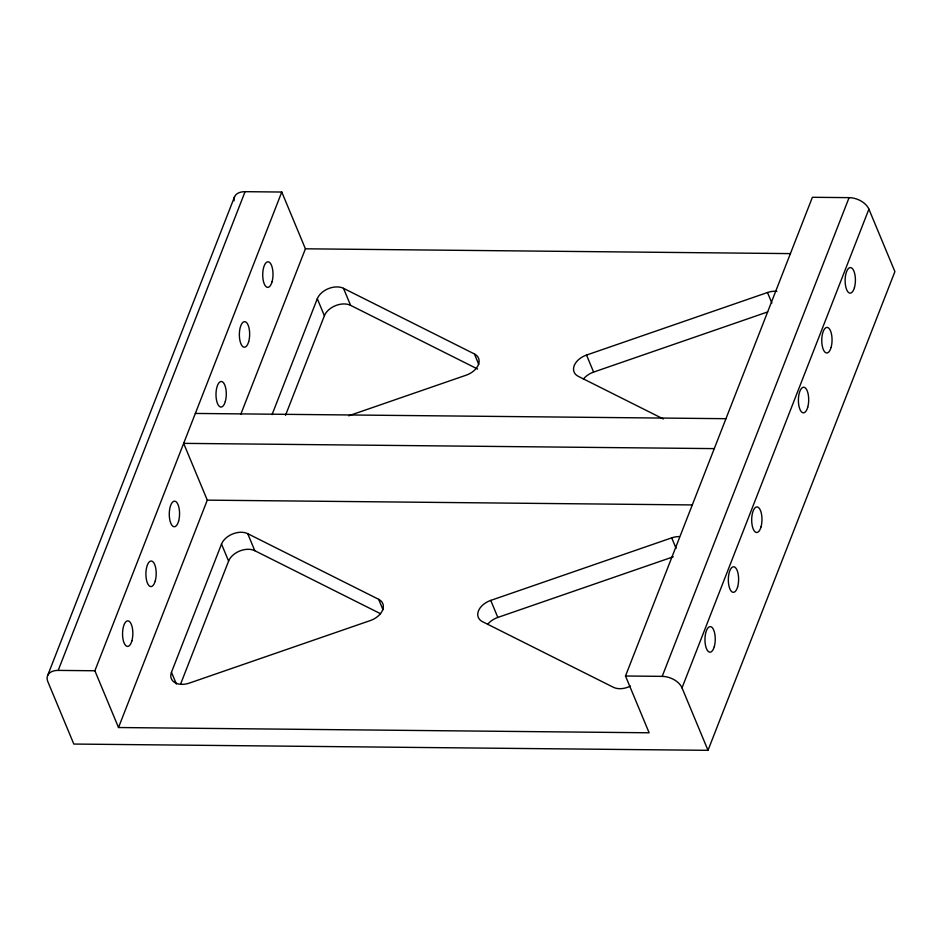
<?xml version="1.0" encoding="UTF-8"?>
<svg xmlns="http://www.w3.org/2000/svg" width="942" height="942" viewBox="0 0 942 942"><rect width="100%" height="100%" fill="white"/><g stroke="black" fill="none" stroke-linecap="round" stroke-linejoin="round"><path stroke-width="1.41" d="M47.689 675.414L234.582 196.69M281.776 192.038L94.883 670.763L118.515 727.53L649.132 732.782L625.5 676.003L812.393 197.29L849.083 197.643A16.497 10.35 21.3 0 1 868.901 209.148L894.9 271.602L708.007 750.327L73.817 744.05L47.818 681.608A16.497 10.35 21.3 0 1 58.192 670.398L245.085 191.673L281.776 192.038L305.408 248.806L240.846 414.186M118.515 727.53L207.287 500.143L183.655 443.364L714.272 448.616M176.378 684.045L171.479 672.247L221.511 544.076A16.497 10.998 -22.6 0 1 247.711 533.667L378.637 599.3L383.005 609.78M272.05 414.633L317.301 298.732A16.497 10.998 -22.6 0 1 343.5 288.323L474.427 353.957L478.783 364.436M180.699 683.833L228.6 561.102L221.511 544.076M285.52 415.304L324.389 315.758L317.301 298.732M625.5 676.003L662.191 676.368L849.083 197.643M708.007 750.327L682.02 687.872L868.901 209.148M348.705 415.787L466.125 375.199A16.497 10.998 -22.6 0 0 478.418 364.66A16.497 10.998 -22.6 0 0 474.427 353.957M663.333 418.966L578.235 376.305A16.497 10.998 -22.6 0 1 574.231 365.602A16.497 10.998 -22.6 0 1 586.525 355.063L767.494 292.515A16.497 10.998 -22.6 0 1 776.891 291.361M583.392 379.084A16.497 10.998 -22.6 0 1 593.613 372.09L767.671 311.932M630.433 686.082A16.497 10.998 -22.6 0 1 613.372 687.283L482.445 621.649A16.497 10.998 -22.6 0 1 478.442 610.946A16.497 10.998 -22.6 0 1 490.747 600.407L671.705 537.858A16.497 10.998 -22.6 0 1 679.158 536.587M487.603 624.428A16.497 10.998 -22.6 0 1 497.835 617.434L673.271 556.804M305.408 248.806L790.456 253.61M195.335 413.444L725.952 418.695M207.287 500.143L692.335 504.936M58.192 670.398L94.883 670.763M343.5 288.323L350.589 305.349L477.582 369.017M247.711 533.667L254.799 550.693L380.497 613.701M767.494 292.515L771.851 302.994M671.705 537.858L676.073 548.338M586.525 355.063L593.613 372.09M490.747 600.407L497.835 617.434M234.099 200.823A16.497 10.35 21.3 0 1 245.085 191.673M662.191 676.368A16.497 10.35 21.3 0 1 682.02 687.872M378.637 599.3A16.497 10.998 -22.6 0 1 382.64 610.004A16.497 10.998 -22.6 0 1 370.347 620.543L189.377 683.091A16.497 10.998 -22.6 0 1 171.479 672.247M228.6 561.102A16.497 10.998 -22.6 0 1 254.799 550.693M324.389 315.758A16.497 10.998 -22.6 0 1 350.589 305.349M225.326 401.492A12.788 5.146 -89.4 0 0 221.641 381.522A12.788 5.146 -89.4 0 0 216.448 399.785A12.788 5.146 -89.4 0 0 225.326 401.492M807.73 407.25A12.788 5.146 -89.4 0 0 804.044 387.28A12.788 5.146 -89.4 0 0 798.851 405.543A12.788 5.146 -89.4 0 0 807.73 407.25M248.688 341.652A12.788 5.146 -89.4 0 0 245.002 321.681A12.788 5.146 -89.4 0 0 239.81 339.944A12.788 5.146 -89.4 0 0 248.688 341.652M831.091 347.41A12.788 5.146 -89.4 0 0 827.406 327.439A12.788 5.146 -89.4 0 0 822.213 345.702A12.788 5.146 -89.4 0 0 831.091 347.41M272.05 281.811A12.788 5.146 -89.4 0 0 268.364 261.841A12.788 5.146 -89.4 0 0 263.171 280.104A12.788 5.146 -89.4 0 0 272.05 281.811M854.453 287.569A12.788 5.146 -89.4 0 0 850.767 267.599A12.788 5.146 -89.4 0 0 845.575 285.862A12.788 5.146 -89.4 0 0 854.453 287.569M178.603 521.173A12.788 5.146 -89.4 0 0 174.918 501.203A12.788 5.146 -89.4 0 0 169.725 519.466A12.788 5.146 -89.4 0 0 178.603 521.173M761.018 526.931A12.788 5.146 -89.4 0 0 757.333 506.961A12.788 5.146 -89.4 0 0 752.14 525.224A12.788 5.146 -89.4 0 0 761.018 526.931M155.242 581.014A12.788 5.146 -89.4 0 0 151.556 561.043A12.788 5.146 -89.4 0 0 146.363 579.306A12.788 5.146 -89.4 0 0 155.242 581.014M737.657 586.772A12.788 5.146 -89.4 0 0 733.971 566.801A12.788 5.146 -89.4 0 0 728.778 585.064A12.788 5.146 -89.4 0 0 737.657 586.772M131.88 640.854A12.788 5.146 -89.4 0 0 128.194 620.884A12.788 5.146 -89.4 0 0 123.002 639.147A12.788 5.146 -89.4 0 0 131.88 640.854M714.295 646.612A12.788 5.146 -89.4 0 0 710.609 626.642A12.788 5.146 -89.4 0 0 705.417 644.905A12.788 5.146 -89.4 0 0 714.295 646.612"/></g></svg>
